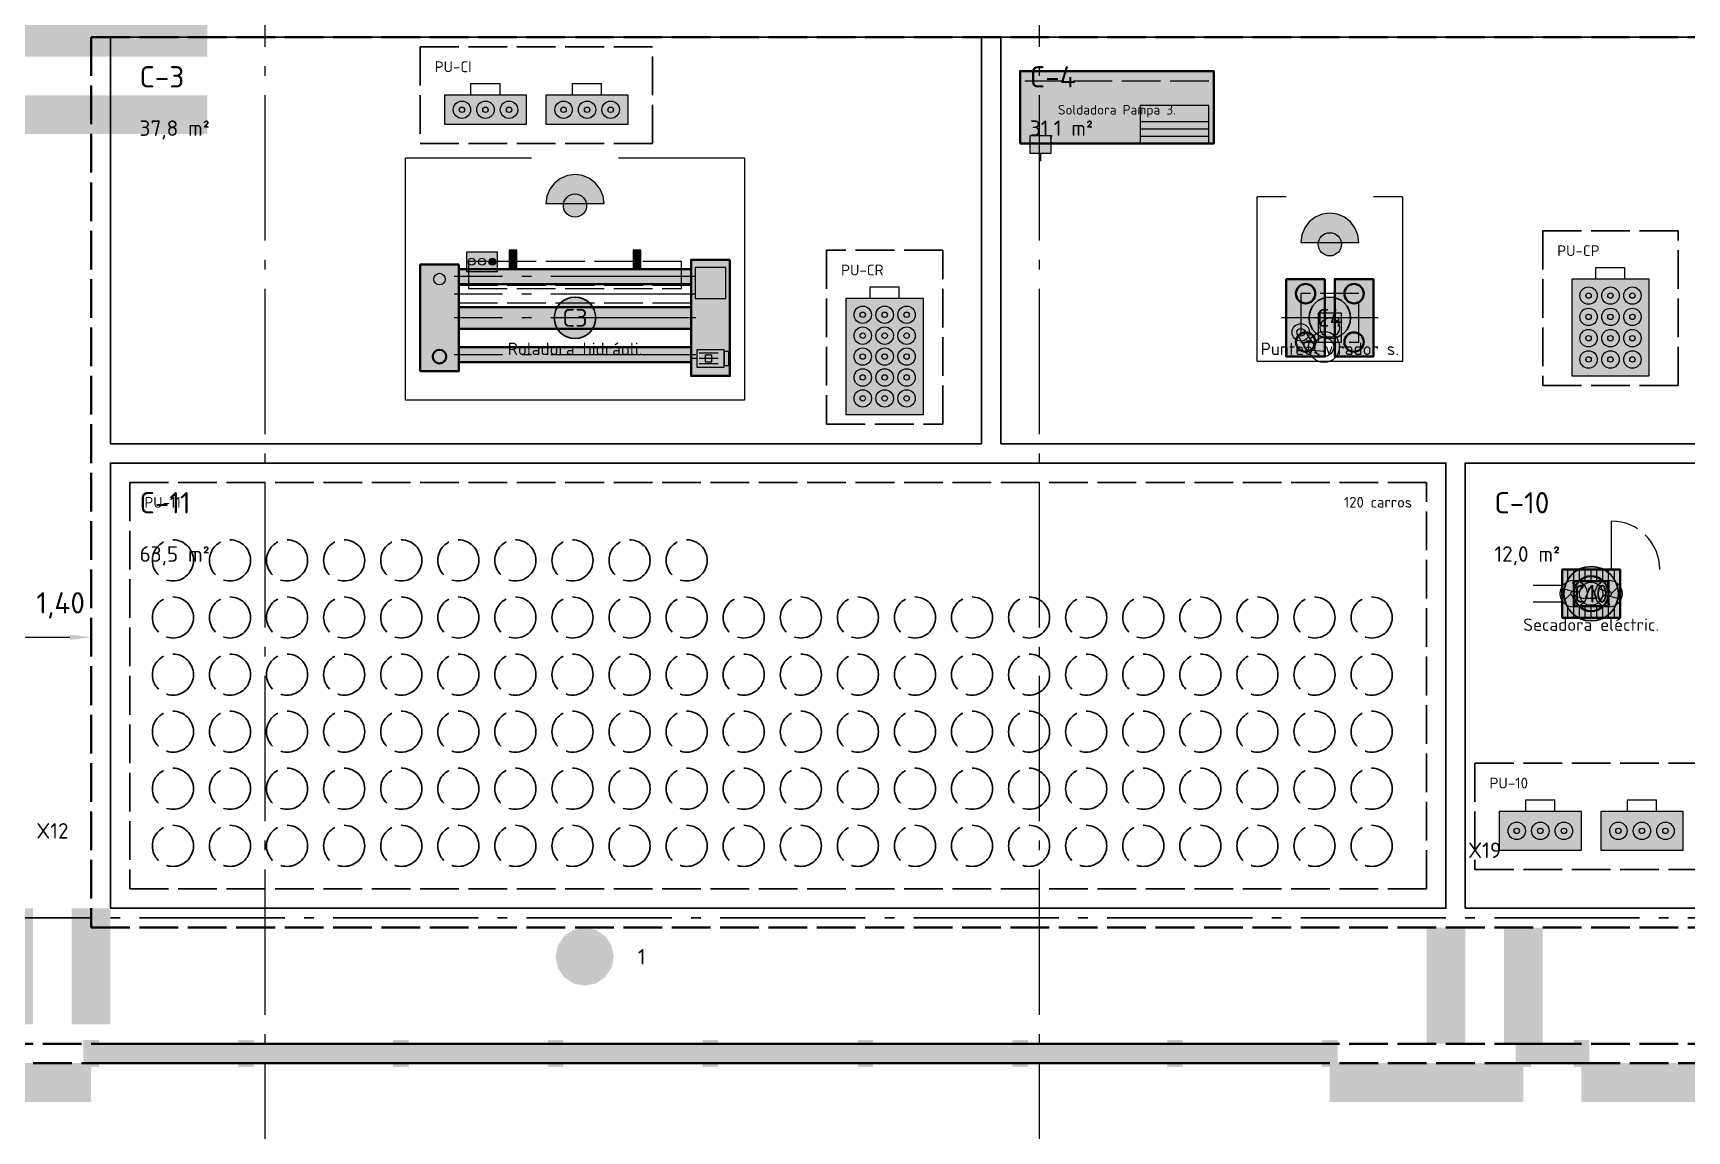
# Model space of a CAD drawing. Header units: millimetres. Extents: x 0 to 1682, y 0 to 1189.
# Drawn here: x 715 to 885.9, y 798 to 911.4 of the extents above; entities that cross this region are included whole.
import ezdxf
from ezdxf.enums import TextEntityAlignment as Align

# ---------------------------------------------------------------- set-up
doc = ezdxf.new("R2010")
doc.units = ezdxf.units.MM
doc.linetypes.add('IRAM-E-TRAZOS', pattern=[5, 4, -1])
doc.linetypes.add('IRAM-F-TRAZO-PUNTO', pattern=[20, 15, -2, 1, -2])
for name, color, linetype, lineweight, true_color in [('A-AREA-TRABAJO', 30, 'CONTINUOUS', 13, 0xeb963c), ('A-DEFENSA', 2, 'CONTINUOUS', 35, 0xe6b400), ('A-EQUIPO', 30, 'CONTINUOUS', 35, 0xe67800), ('A-PASILLO', 2, 'IRAM-E-TRAZOS', 35, 0xd7a500), ('A-PULMON', 6, 'IRAM-E-TRAZOS', 25, 0xdc00c8), ('A-SENDA', 2, 'CONTINUOUS', 25, 0xd7a500), ('A-ZONA-LOG', 5, 'IRAM-F-TRAZO-PUNTO', 25, 0x285ac8)]:
    doc.layers.add(name, color=color, linetype=linetype, lineweight=lineweight, true_color=true_color)
for name, color, linetype, lineweight in [('A-COTA', 7, 'CONTINUOUS', 18), ('A-EJE', 1, 'IRAM-F-TRAZO-PUNTO', 18), ('A-EQUIPO-FINO', 8, 'CONTINUOUS', 13), ('A-EQUIPO-OCULTO', 8, 'IRAM-E-TRAZOS', 13), ('A-EQUIPO-RELLENO', 9, 'CONTINUOUS', 13), ('A-OPERARIO', 6, 'CONTINUOUS', 18), ('A-PASO', 7, 'CONTINUOUS', 25), ('A-SECTOR', 1, 'CONTINUOUS', 25), ('A-TEXTO', 7, 'CONTINUOUS', 18), ('S-INCENDIO', 1, 'CONTINUOUS', 25)]:
    doc.layers.add(name, color=color, linetype=linetype, lineweight=lineweight)
doc.styles.add('ISO3098', font='isocpeur.ttf')
doc.dimstyles.new('FLAMA-IRAM', dxfattribs={"dimtxt": 3.5, "dimasz": 3.5, "dimexe": 2, "dimexo": 1.5, "dimgap": 1, "dimtad": 1, "dimdec": 1, "dimtxsty": 'ISO3098', "dimblk": 'IRAM_FLECHA', "dimblk1": 'IRAM_FLECHA', "dimblk2": 'IRAM_FLECHA', "dimcen": 2.5, "dimclrd": 3, "dimclre": 3, "dimclrt": 3, "dimazin": 3, "dimtfac": 1, "dimtmove": 0, "dimatfit": 3, "dimlwd": 18, "dimlwe": 18})

# ---------------------------------------------------------------- blocks, each defined once
blk = doc.blocks.new('IRAM_FLECHA')
blk.add_solid([(0, 0), (-1, 0.125), (-1, -0.125)])

msp = doc.modelspace()

# ---------------------------------------------------------------- hatches: boundary and pattern name
at = {"layer": 'A-DEFENSA', "true_color": 0x1e1e1e}
h = msp.add_hatch(color=7, dxfattribs=at)
h.dxf.hatch_style = 1
h.paths.add_polyline_path([(720.2, 804.6), (721.8, 804.6), (721.8, 807.4), (720.2, 807.4)])
at = {"layer": 'A-DEFENSA', "true_color": 0xf5c800}
h = msp.add_hatch(color=7, dxfattribs=at)
h.dxf.hatch_style = 1
h.paths.add_polyline_path([(721, 805), (849, 805), (849, 807), (721, 807)])
at = {"layer": 'A-DEFENSA', "true_color": 0x1e1e1e}
h = msp.add_hatch(color=7, dxfattribs=at)
h.dxf.hatch_style = 1
h.paths.add_polyline_path([(736.2, 804.6), (737.8, 804.6), (737.8, 807.4), (736.2, 807.4)])
h = msp.add_hatch(color=7, dxfattribs=at)
h.dxf.hatch_style = 1
h.paths.add_polyline_path([(752.2, 804.6), (753.8, 804.6), (753.8, 807.4), (752.2, 807.4)])
h = msp.add_hatch(color=7, dxfattribs=at)
h.dxf.hatch_style = 1
h.paths.add_polyline_path([(768.2, 804.6), (769.8, 804.6), (769.8, 807.4), (768.2, 807.4)])
h = msp.add_hatch(color=7, dxfattribs=at)
h.dxf.hatch_style = 1
h.paths.add_polyline_path([(784.2, 804.6), (785.8, 804.6), (785.8, 807.4), (784.2, 807.4)])
h = msp.add_hatch(color=7, dxfattribs=at)
h.dxf.hatch_style = 1
h.paths.add_polyline_path([(800.2, 804.6), (801.8, 804.6), (801.8, 807.4), (800.2, 807.4)])
h = msp.add_hatch(color=7, dxfattribs=at)
h.dxf.hatch_style = 1
h.paths.add_polyline_path([(816.2, 804.6), (817.8, 804.6), (817.8, 807.4), (816.2, 807.4)])
h = msp.add_hatch(color=7, dxfattribs=at)
h.dxf.hatch_style = 1
h.paths.add_polyline_path([(832.2, 804.6), (833.8, 804.6), (833.8, 807.4), (832.2, 807.4)])
h = msp.add_hatch(color=7, dxfattribs=at)
h.dxf.hatch_style = 1
h.paths.add_polyline_path([(848.2, 804.6), (849.8, 804.6), (849.8, 807.4), (848.2, 807.4)])
h = msp.add_hatch(color=7, dxfattribs=at)
h.dxf.hatch_style = 1
h.paths.add_polyline_path([(868.2, 804.6), (869.8, 804.6), (869.8, 807.4), (868.2, 807.4)])
at = {"layer": 'A-DEFENSA', "true_color": 0xf5c800}
h = msp.add_hatch(color=7, dxfattribs=at)
h.dxf.hatch_style = 1
h.paths.add_polyline_path([(869, 805), (875, 805), (875, 807), (869, 807)])
at = {"layer": 'A-DEFENSA', "true_color": 0x1e1e1e}
h = msp.add_hatch(color=7, dxfattribs=at)
h.dxf.hatch_style = 1
h.paths.add_polyline_path([(874.2, 804.6), (875.8, 804.6), (875.8, 807.4), (874.2, 807.4)])
at = {"layer": 'A-EQUIPO-FINO'}
h = msp.add_hatch(dxfattribs=at)
h.set_pattern_fill('ANSI31', scale=0.1889764, angle=45)
h.paths.add_polyline_path([(873, 854.8), (879, 854.8), (879, 856), (873, 856)])
h = msp.add_hatch(dxfattribs=at)
h.set_pattern_fill('ANSI31', scale=0.1889764, angle=45)
h.paths.add_polyline_path([(873, 851), (879, 851), (879, 852.2), (873, 852.2)])
at = {"layer": 'A-EQUIPO-RELLENO', "true_color": 0xeedec0}
h = msp.add_hatch(color=7, dxfattribs=at)
h.dxf.hatch_style = 1
h.paths.add_polyline_path([(817, 900), (837, 900), (837, 907.5), (817, 907.5)])
at = {"layer": 'A-EQUIPO-RELLENO', "true_color": 0xfaf0fa}
h = msp.add_hatch(color=7, dxfattribs=at)
h.dxf.hatch_style = 1
h.paths.add_polyline_path([(757.5, 902), (766, 902), (766, 905), (757.5, 905)])
h = msp.add_hatch(color=7, dxfattribs=at)
h.dxf.hatch_style = 1
h.paths.add_polyline_path([(768, 902), (776.5, 902), (776.5, 905), (768, 905)])
at = {"layer": 'A-EQUIPO-RELLENO', "true_color": 0xcdd0d4}
h = msp.add_hatch(color=7, dxfattribs=at)
h.dxf.hatch_style = 1
h.paths.add_polyline_path([(818, 899), (820.2, 899), (820.2, 900.8), (818, 900.8)])
at = {"layer": 'A-EQUIPO-RELLENO', "true_color": 0xfae1f5}
h = msp.add_hatch(color=7, dxfattribs=at)
h.dxf.hatch_style = 1
h.paths.add_polyline_path([(774, 893.8), (773.898, 894.576), (773.598, 895.3), (773.121, 895.921), (772.5, 896.398), (771.776, 896.698), (771, 896.8), (770.224, 896.698), (769.5, 896.398), (768.879, 895.921), (768.402, 895.3), (768.102, 894.576), (768, 893.8), (774, 893.8)])
at = {"layer": 'A-EQUIPO-RELLENO', "true_color": 0xffffff}
h = msp.add_hatch(color=7, dxfattribs=at)
h.dxf.hatch_style = 1
h.paths.add_polyline_path([(769.8, 893.6), (769.841, 893.289), (769.961, 893), (770.151, 892.751), (770.4, 892.561), (770.689, 892.441), (771, 892.4), (771.311, 892.441), (771.6, 892.561), (771.849, 892.751), (772.039, 893), (772.159, 893.289), (772.2, 893.6), (772.159, 893.911), (772.039, 894.2), (771.849, 894.449), (771.6, 894.639), (771.311, 894.759), (771, 894.8), (770.689, 894.759), (770.4, 894.639), (770.151, 894.449), (769.961, 894.2), (769.841, 893.911)])
at = {"layer": 'A-EQUIPO-RELLENO', "true_color": 0xfae1f5}
h = msp.add_hatch(color=7, dxfattribs=at)
h.dxf.hatch_style = 1
h.paths.add_polyline_path([(852, 889.8), (851.898, 890.576), (851.598, 891.3), (851.121, 891.921), (850.5, 892.398), (849.776, 892.698), (849, 892.8), (848.224, 892.698), (847.5, 892.398), (846.879, 891.921), (846.402, 891.3), (846.102, 890.576), (846, 889.8), (852, 889.8)])
at = {"layer": 'A-EQUIPO-RELLENO', "true_color": 0xffffff}
h = msp.add_hatch(color=7, dxfattribs=at)
h.dxf.hatch_style = 1
h.paths.add_polyline_path([(847.8, 889.6), (847.841, 889.289), (847.961, 889), (848.151, 888.751), (848.4, 888.561), (848.689, 888.441), (849, 888.4), (849.311, 888.441), (849.6, 888.561), (849.849, 888.751), (850.039, 889), (850.159, 889.289), (850.2, 889.6), (850.159, 889.911), (850.039, 890.2), (849.849, 890.449), (849.6, 890.639), (849.311, 890.759), (849, 890.8), (848.689, 890.759), (848.4, 890.639), (848.151, 890.449), (847.961, 890.2), (847.841, 889.911)])
at = {"layer": 'A-EQUIPO-RELLENO', "true_color": 0xcdd0d4}
h = msp.add_hatch(color=7, dxfattribs=at)
h.dxf.hatch_style = 1
h.paths.add_polyline_path([(763, 888.8), (759.8, 888.8), (759.8, 886.8), (763, 886.8)])
h = msp.add_hatch(color=7, dxfattribs=at)
h.dxf.hatch_style = 1
h.paths.add_polyline_path([(765, 889), (764.2, 889), (764.2, 887.152), (765, 887.152)])
h = msp.add_hatch(color=7, dxfattribs=at)
h.dxf.hatch_style = 1
h.paths.add_polyline_path([(777.8, 889), (777, 889), (777, 887.152), (777.8, 887.152)])
h = msp.add_hatch(color=7, dxfattribs=at)
h.dxf.hatch_style = 1
h.paths.add_polyline_path([(759, 887.5), (755, 887.5), (755, 876.5), (759, 876.5)])
at = {"layer": 'A-EQUIPO-RELLENO', "true_color": 0xeeeeee}
h = msp.add_hatch(color=7, dxfattribs=at)
h.dxf.hatch_style = 1
h.paths.add_polyline_path([(783, 887.04), (759, 887.04), (759, 885.472), (783, 885.472)])
at = {"layer": 'A-EQUIPO-RELLENO', "true_color": 0xdc2828}
h = msp.add_hatch(color=7, dxfattribs=at)
h.dxf.hatch_style = 1
h.paths.add_polyline_path([(762.107, 887.8), (762.119, 887.707), (762.155, 887.62), (762.212, 887.545), (762.287, 887.488), (762.373, 887.452), (762.467, 887.44), (762.56, 887.452), (762.647, 887.488), (762.721, 887.545), (762.778, 887.62), (762.814, 887.707), (762.827, 887.8), (762.814, 887.893), (762.778, 887.98), (762.721, 888.055), (762.647, 888.112), (762.56, 888.148), (762.467, 888.16), (762.373, 888.148), (762.287, 888.112), (762.212, 888.055), (762.155, 887.98), (762.119, 887.893)])
at = {"layer": 'A-EQUIPO-RELLENO', "true_color": 0xcdd0d4}
h = msp.add_hatch(color=7, dxfattribs=at)
h.dxf.hatch_style = 1
h.paths.add_polyline_path([(787, 888), (783, 888), (783, 876), (787, 876)])
at = {"layer": 'A-EQUIPO-RELLENO', "true_color": 0xeeeeee}
h = msp.add_hatch(color=7, dxfattribs=at)
h.dxf.hatch_style = 1
h.paths.add_polyline_path([(786.6, 887.2), (783.4, 887.2), (783.4, 884), (786.6, 884)])
at = {"layer": 'A-EQUIPO-RELLENO', "true_color": 0xcdd0d4}
h = msp.add_hatch(color=7, dxfattribs=at)
h.dxf.hatch_style = 1
h.paths.add_polyline_path([(848.5, 886), (844.5, 886), (844.5, 878), (848.5, 878)])
h = msp.add_hatch(color=7, dxfattribs=at)
h.dxf.hatch_style = 1
h.paths.add_polyline_path([(853.5, 886), (849.5, 886), (849.5, 878), (853.5, 878)])
at = {"layer": 'A-EQUIPO-RELLENO', "true_color": 0xfaf0fa}
h = msp.add_hatch(color=7, dxfattribs=at)
h.dxf.hatch_style = 1
h.paths.add_polyline_path([(874, 876), (882, 876), (882, 886), (874, 886)])
at = {"layer": 'A-EQUIPO-RELLENO', "true_color": 0xffffff}
h = msp.add_hatch(color=7, dxfattribs=at)
h.dxf.hatch_style = 1
h.paths.add_polyline_path([(773.144, 882), (773.09, 882.477), (772.932, 882.93), (772.676, 883.337), (772.337, 883.676), (771.93, 883.932), (771.477, 884.09), (771, 884.144), (770.523, 884.09), (770.07, 883.932), (769.663, 883.676), (769.324, 883.337), (769.068, 882.93), (768.91, 882.477), (768.856, 882), (768.91, 881.523), (769.068, 881.07), (769.324, 880.663), (769.663, 880.324), (770.07, 880.068), (770.523, 879.91), (771, 879.856), (771.477, 879.91), (771.93, 880.068), (772.337, 880.324), (772.676, 880.663), (772.932, 881.07), (773.09, 881.523)])
at = {"layer": 'A-EQUIPO-RELLENO', "true_color": 0xfaf0fa}
h = msp.add_hatch(color=7, dxfattribs=at)
h.dxf.hatch_style = 1
h.paths.add_polyline_path([(799, 872), (807, 872), (807, 884), (799, 884)])
at = {"layer": 'A-EQUIPO-RELLENO', "true_color": 0xffffff}
h = msp.add_hatch(color=7, dxfattribs=at)
h.dxf.hatch_style = 1
h.paths.add_polyline_path([(851.144, 882), (851.09, 882.477), (850.932, 882.93), (850.676, 883.337), (850.337, 883.676), (849.93, 883.932), (849.477, 884.09), (849, 884.144), (848.523, 884.09), (848.07, 883.932), (847.663, 883.676), (847.324, 883.337), (847.068, 882.93), (846.91, 882.477), (846.856, 882), (846.91, 881.523), (847.068, 881.07), (847.324, 880.663), (847.663, 880.324), (848.07, 880.068), (848.523, 879.91), (849, 879.856), (849.477, 879.91), (849.93, 880.068), (850.337, 880.324), (850.676, 880.663), (850.932, 881.07), (851.09, 881.523)])
at = {"layer": 'A-EQUIPO-RELLENO', "true_color": 0xe2e7ee}
h = msp.add_hatch(color=7, dxfattribs=at)
h.dxf.hatch_style = 1
h.paths.add_polyline_path([(783, 883.12), (759, 883.12), (759, 880.88), (783, 880.88)])
at = {"layer": 'A-EQUIPO-RELLENO', "true_color": 0xeeeeee}
h = msp.add_hatch(color=7, dxfattribs=at)
h.dxf.hatch_style = 1
h.paths.add_polyline_path([(850.2, 882.5), (847.8, 882.5), (847.8, 879.5), (850.2, 879.5)])
h = msp.add_hatch(color=7, dxfattribs=at)
h.dxf.hatch_style = 1
h.paths.add_polyline_path([(783, 878.976), (759, 878.976), (759, 877.408), (783, 877.408)])
at = {"layer": 'A-EQUIPO-RELLENO', "true_color": 0xcdd0d4}
h = msp.add_hatch(color=7, dxfattribs=at)
h.dxf.hatch_style = 1
h.paths.add_polyline_path([(786.4, 878.7), (783.6, 878.7), (783.6, 876.9), (786.4, 876.9)])
at = {"layer": 'A-EQUIPO-RELLENO', "true_color": 0xffffff}
h = msp.add_hatch(color=7, dxfattribs=at)
h.dxf.hatch_style = 1
h.paths.add_polyline_path([(878.816, 853.5), (878.745, 854.127), (878.537, 854.722), (878.202, 855.256), (877.756, 855.702), (877.222, 856.037), (876.627, 856.245), (876, 856.316), (875.373, 856.245), (874.778, 856.037), (874.244, 855.702), (873.798, 855.256), (873.463, 854.722), (873.255, 854.127), (873.184, 853.5), (873.255, 852.873), (873.463, 852.278), (873.798, 851.744), (874.244, 851.298), (874.778, 850.963), (875.373, 850.755), (876, 850.684), (876.627, 850.755), (877.222, 850.963), (877.756, 851.298), (878.202, 851.744), (878.537, 852.278), (878.745, 852.873)])
at = {"layer": 'A-EQUIPO-RELLENO', "true_color": 0xfad7c8}
h = msp.add_hatch(color=7, dxfattribs=at)
h.dxf.hatch_style = 1
h.paths.add_polyline_path([(873, 851), (879, 851), (879, 856), (873, 856)])
at = {"layer": 'A-EQUIPO-RELLENO', "true_color": 0xfff5ee}
h = msp.add_hatch(color=7, dxfattribs=at)
h.dxf.hatch_style = 1
h.paths.add_polyline_path([(874.2, 852.2), (877.8, 852.2), (877.8, 854.8), (874.2, 854.8)])
at = {"layer": 'A-EQUIPO-RELLENO', "true_color": 0xfaf0fa}
h = msp.add_hatch(color=7, dxfattribs=at)
h.dxf.hatch_style = 1
h.paths.add_polyline_path([(866.5, 827), (875, 827), (875, 831), (866.5, 831)])
h = msp.add_hatch(color=7, dxfattribs=at)
h.dxf.hatch_style = 1
h.paths.add_polyline_path([(877, 827), (885.5, 827), (885.5, 831), (877, 831)])
at = {"layer": 'A-SENDA', "true_color": 0xd7a500}
h = msp.add_hatch(color=7, dxfattribs=at)
h.dxf.hatch_style = 1
h.paths.add_polyline_path([(709, 909), (733, 909), (733, 913), (709, 913)])
h = msp.add_hatch(color=7, dxfattribs=at)
h.dxf.hatch_style = 1
h.paths.add_polyline_path([(709, 901), (733, 901), (733, 905), (709, 905)])
h = msp.add_hatch(color=7, dxfattribs=at)
h.dxf.hatch_style = 1
h.paths.add_polyline_path([(711, 809), (715, 809), (715, 821), (711, 821)])
h = msp.add_hatch(color=7, dxfattribs=at)
h.dxf.hatch_style = 1
h.paths.add_polyline_path([(719, 809), (723, 809), (723, 821), (719, 821)])
h = msp.add_hatch(color=7, dxfattribs=at)
h.dxf.hatch_style = 1
h.paths.add_polyline_path([(859, 807), (863, 807), (863, 819), (859, 819)])
h = msp.add_hatch(color=7, dxfattribs=at)
h.dxf.hatch_style = 1
h.paths.add_polyline_path([(867, 807), (871, 807), (871, 819), (867, 819)])
h = msp.add_hatch(color=7, dxfattribs=at)
h.dxf.hatch_style = 1
h.paths.add_polyline_path([(707, 801), (721, 801), (721, 805), (707, 805)])
h = msp.add_hatch(color=7, dxfattribs=at)
h.dxf.hatch_style = 1
h.paths.add_polyline_path([(849, 801), (869, 801), (869, 805), (849, 805)])
h = msp.add_hatch(color=7, dxfattribs=at)
h.dxf.hatch_style = 1
h.paths.add_polyline_path([(875, 801), (889, 801), (889, 805), (875, 805)])
at = {"layer": 'S-INCENDIO', "true_color": 0xd20000}
h = msp.add_hatch(color=7, dxfattribs=at)
h.dxf.hatch_style = 1
h.paths.add_polyline_path([(775, 816), (774.772, 817.148), (774.121, 818.121), (773.148, 818.772), (772, 819), (770.852, 818.772), (769.879, 818.121), (769.228, 817.148), (769, 816), (769.228, 814.852), (769.879, 813.879), (770.852, 813.228), (772, 813), (773.148, 813.228), (774.121, 813.879), (774.772, 814.852)])

# ---------------------------------------------------------------- linework, layer by layer
at = {"layer": 'A-AREA-TRABAJO'}
for p, q in [((766.5, 898.5), (753.5, 898.5)), ((788.5, 898.5), (775.5, 898.5)), ((844.5, 894.5), (841.5, 894.5)), ((856.5, 894.5), (853.5, 894.5))]:
    msp.add_line(p, q, dxfattribs=at)
for points in [[(788.5, 898.5), (788.5, 873.5), (753.5, 873.5), (753.5, 898.5)], [(856.5, 894.5), (856.5, 877.5), (841.5, 877.5), (841.5, 894.5)]]:
    msp.add_lwpolyline(points, dxfattribs=at)
at = {"layer": 'A-DEFENSA'}
for p, q in [((721, 807), (849, 807)), ((869, 807), (875, 807)), ((721, 805), (849, 805)), ((869, 805), (875, 805))]:
    msp.add_line(p, q, dxfattribs=at)
at = {"layer": 'A-EJE'}
for p, q in [((739, 530), (739, 1060)), ((819, 530), (819, 1060)), ((783.5, 886.256), (758.5, 886.256)), ((783.5, 884.464), (758.5, 884.464)), ((783.5, 882), (758.5, 882)), ((854, 882), (844, 882)), ((783.5, 878.192), (758.5, 878.192)), ((873, 854.35), (870, 854.35)), ((873, 852.65), (873, 854.35)), ((870, 852.65), (873, 852.65))]:
    msp.add_line(p, q, dxfattribs=at)
at = {"layer": 'A-EQUIPO'}
for points in [[(817, 900), (837, 900), (837, 907.5), (817, 907.5)], [(759, 887.5), (755, 887.5), (755, 876.5), (759, 876.5)], [(783, 887.04), (759, 887.04), (759, 885.472), (783, 885.472)], [(787, 888), (783, 888), (783, 876), (787, 876)], [(848.5, 886), (844.5, 886), (844.5, 878), (848.5, 878)], [(853.5, 886), (849.5, 886), (849.5, 878), (853.5, 878)], [(783, 883.12), (759, 883.12), (759, 880.88), (783, 880.88)], [(783, 878.976), (759, 878.976), (759, 877.408), (783, 877.408)], [(873, 851), (879, 851), (879, 856), (873, 856)], [(874.2, 852.2), (877.8, 852.2), (877.8, 854.8), (874.2, 854.8)]]:
    msp.add_lwpolyline(points, close=True, dxfattribs=at)
for centre, radius in [((846.5, 884.5), 1), ((851.5, 884.5), 1), ((846.5, 879.5), 1), ((851.5, 879.5), 1), ((757, 878), 0.7), ((876, 853.5), 1.8)]:
    msp.add_circle(centre, radius, dxfattribs=at)
at = {"layer": 'A-EQUIPO-FINO'}
for p, q in [((829.4, 902.287), (836.5, 902.287)), ((829.4, 901.525), (836.5, 901.525)), ((829.4, 900.763), (836.5, 900.763)), ((819.1, 899), (819.1, 898.2)), ((783.6, 877.8), (783.096, 877.8)), ((785.784, 878.34), (783.824, 878.34)), ((785.784, 877.8), (783.824, 877.8)), ((785.784, 877.26), (783.824, 877.26)), ((878.1, 856), (878.1, 861))]:
    msp.add_line(p, q, dxfattribs=at)
for points in [[(829.4, 900), (836.5, 900), (836.5, 903.95), (829.4, 903.95)], [(818, 899), (820.2, 899), (820.2, 900.8), (818, 900.8)], [(763, 888.8), (759.8, 888.8), (759.8, 886.8), (763, 886.8)], [(765, 889), (764.2, 889), (764.2, 887.152), (765, 887.152)], [(777.8, 889), (777, 889), (777, 887.152), (777.8, 887.152)], [(786.6, 887.2), (783.4, 887.2), (783.4, 884), (786.6, 884)], [(850.2, 882.5), (847.8, 882.5), (847.8, 879.5), (850.2, 879.5)], [(786.4, 878.7), (783.6, 878.7), (783.6, 876.9), (786.4, 876.9)], [(786.904, 878.52), (786.4, 878.52), (786.4, 877.08), (786.904, 877.08)], [(785.14, 878.16), (784.44, 878.16), (784.44, 877.44), (785.14, 877.44)], [(875.4, 853), (876, 854.3), (876.6, 853)]]:
    msp.add_lwpolyline(points, close=True, dxfattribs=at)
for points in [[(874.34, 853.742), (874.096, 854.685)], [(877.94, 853.742), (877.696, 854.685)], [(874.06, 853.742), (873.121, 854.003)], [(873.92, 853.5), (873.225, 852.817)], [(874.06, 853.258), (874.304, 852.315)], [(874.34, 853.258), (875.279, 852.997)], [(874.48, 853.5), (875.175, 854.183)], [(877.66, 853.742), (876.721, 854.003)], [(877.52, 853.5), (876.825, 852.817)], [(877.66, 853.258), (877.904, 852.315)], [(877.94, 853.258), (878.879, 852.997)], [(878.08, 853.5), (878.775, 854.183)]]:
    msp.add_lwpolyline(points, dxfattribs=at)
for centre, radius in [((759.317, 903.5), 0.9), ((761.75, 903.5), 0.9), ((764.183, 903.5), 0.9), ((769.817, 903.5), 0.9), ((772.25, 903.5), 0.9), ((774.683, 903.5), 0.9), ((759.317, 903.5), 0.28), ((761.75, 903.5), 0.28), ((764.183, 903.5), 0.28), ((769.817, 903.5), 0.28), ((772.25, 903.5), 0.28), ((774.683, 903.5), 0.28), ((760.333, 887.8), 0.36), ((761.4, 887.8), 0.36), ((762.467, 887.8), 0.36), ((757, 886), 0.6), ((875.733, 884.3), 0.9), ((875.733, 884.3), 0.28), ((878, 884.3), 0.9), ((878, 884.3), 0.28), ((880.267, 884.3), 0.9), ((880.267, 884.3), 0.28), ((800.733, 882.32), 0.9), ((800.733, 882.32), 0.28), ((803, 882.32), 0.9), ((803, 882.32), 0.28), ((805.267, 882.32), 0.9), ((805.267, 882.32), 0.28), ((849, 881), 1), ((875.733, 882.1), 0.9), ((875.733, 882.1), 0.28), ((878, 882.1), 0.9), ((878, 882.1), 0.28), ((880.267, 882.1), 0.9), ((880.267, 882.1), 0.28), ((800.733, 880.16), 0.9), ((800.733, 880.16), 0.28), ((803, 880.16), 0.9), ((803, 880.16), 0.28), ((805.267, 880.16), 0.9), ((805.267, 880.16), 0.28), ((846, 880.5), 0.9), ((846, 880.5), 0.4), ((848.4, 879), 1.6), ((875.733, 879.9), 0.9), ((875.733, 879.9), 0.28), ((878, 879.9), 0.9), ((878, 879.9), 0.28), ((880.267, 879.9), 0.9), ((880.267, 879.9), 0.28), ((800.733, 878), 0.9), ((803, 878), 0.9), ((805.267, 878), 0.9), ((848.4, 879), 1), ((875.733, 877.7), 0.9), ((878, 877.7), 0.9), ((880.267, 877.7), 0.9), ((800.733, 875.84), 0.9), ((800.733, 878), 0.28), ((803, 875.84), 0.9), ((803, 878), 0.28), ((805.267, 875.84), 0.9), ((805.267, 878), 0.28), ((875.733, 877.7), 0.28), ((878, 877.7), 0.28), ((880.267, 877.7), 0.28), ((800.733, 875.84), 0.28), ((803, 875.84), 0.28), ((805.267, 875.84), 0.28), ((800.733, 873.68), 0.9), ((800.733, 873.68), 0.28), ((803, 873.68), 0.9), ((803, 873.68), 0.28), ((805.267, 873.68), 0.9), ((805.267, 873.68), 0.28), ((874.2, 853.5), 1.4), ((876, 853.5), 1.2), ((877.8, 853.5), 1.4), ((874.2, 853.5), 0.28), ((877.8, 853.5), 0.28), ((868.317, 829), 0.9), ((868.317, 829), 0.28), ((870.75, 829), 0.9), ((870.75, 829), 0.28), ((873.183, 829), 0.9), ((873.183, 829), 0.28), ((878.817, 829), 0.9), ((878.817, 829), 0.28), ((881.25, 829), 0.9), ((881.25, 829), 0.28), ((883.683, 829), 0.9), ((883.683, 829), 0.28)]:
    msp.add_circle(centre, radius, dxfattribs=at)
at = {"layer": 'A-EQUIPO-OCULTO'}
for p, q in [((817.5, 906.5), (836.5, 906.5)), ((845.616, 880.265), (846.441, 878.915)), ((846.384, 880.735), (847.209, 879.385)), ((846.782, 878.702), (848.357, 878.552)), ((846.868, 879.598), (848.443, 879.448))]:
    msp.add_line(p, q, dxfattribs=at)
for points in [[(782, 887.824), (760, 887.824), (760, 885.024), (782, 885.024)], [(783, 885.36), (759, 885.36), (759, 883.568), (783, 883.568)], [(852, 884.5), (846, 884.5), (846, 879.5), (852, 879.5)]]:
    msp.add_lwpolyline(points, close=True, dxfattribs=at)
msp.add_circle((846.825, 879.15), 0.5, dxfattribs=at)
msp.add_arc((878.1, 856), 5, 0, 90, dxfattribs=at)
at = {"layer": 'A-OPERARIO'}
for p, q in [((760.25, 905), (760.25, 906.2)), ((760.25, 906.2), (763.25, 906.2)), ((763.25, 905), (763.25, 906.2)), ((770.75, 905), (770.75, 906.2)), ((770.75, 906.2), (773.75, 906.2)), ((773.75, 905), (773.75, 906.2)), ((876.5, 886), (876.5, 887.2)), ((876.5, 887.2), (879.5, 887.2)), ((879.5, 886), (879.5, 887.2)), ((801.5, 884), (801.5, 885.2)), ((801.5, 885.2), (804.5, 885.2)), ((804.5, 884), (804.5, 885.2)), ((869.25, 831), (869.25, 832.2)), ((869.25, 832.2), (872.25, 832.2)), ((872.25, 831), (872.25, 832.2)), ((879.75, 831), (879.75, 832.2)), ((879.75, 832.2), (882.75, 832.2)), ((882.75, 831), (882.75, 832.2))]:
    msp.add_line(p, q, dxfattribs=at)
for points in [[(757.5, 902), (766, 902), (766, 905), (757.5, 905)], [(768, 902), (776.5, 902), (776.5, 905), (768, 905)], [(774, 893.8), (773.898, 894.576), (773.598, 895.3), (773.121, 895.921), (772.5, 896.398), (771.776, 896.698), (771, 896.8), (770.224, 896.698), (769.5, 896.398), (768.879, 895.921), (768.402, 895.3), (768.102, 894.576), (768, 893.8)], [(852, 889.8), (851.898, 890.576), (851.598, 891.3), (851.121, 891.921), (850.5, 892.398), (849.776, 892.698), (849, 892.8), (848.224, 892.698), (847.5, 892.398), (846.879, 891.921), (846.402, 891.3), (846.102, 890.576), (846, 889.8)], [(874, 876), (882, 876), (882, 886), (874, 886)], [(799, 872), (807, 872), (807, 884), (799, 884)], [(866.5, 827), (875, 827), (875, 831), (866.5, 831)], [(877, 827), (885.5, 827), (885.5, 831), (877, 831)]]:
    msp.add_lwpolyline(points, close=True, dxfattribs=at)
for centre in [(771, 893.6), (849, 889.6)]:
    msp.add_circle(centre, 1.2, dxfattribs=at)
at = {"layer": 'A-PASILLO'}
for p, q in [((1085, 911), (721, 911)), ((721, 911), (721, 819)), ((721, 819), (1085, 819)), ((1085, 807), (585, 807)), ((585, 805), (1085, 805))]:
    msp.add_line(p, q, dxfattribs=at)
at = {"layer": 'A-PASO'}
for centre, radius in [((771, 882), 2.144), ((849, 882), 2.144), ((876, 853.5), 2.816)]:
    msp.add_circle(centre, radius, dxfattribs=at)
at = {"layer": 'A-PULMON'}
for points in [[(755, 900), (779, 900), (779, 910), (755, 910)], [(871, 875), (885, 875), (885, 891), (871, 891)], [(797, 871), (809, 871), (809, 889), (797, 889)], [(725, 823), (859, 823), (859, 865), (725, 865)], [(864, 825), (888, 825), (888, 836), (864, 836)]]:
    msp.add_lwpolyline(points, close=True, dxfattribs=at)
for centre in [(729.449, 856.942), (735.348, 856.942), (741.246, 856.942), (747.145, 856.942), (753.043, 856.942), (758.942, 856.942), (764.84, 856.942), (770.739, 856.942), (776.637, 856.942), (782.536, 856.942), (729.449, 851.043), (735.348, 851.043), (741.246, 851.043), (747.145, 851.043), (753.043, 851.043), (758.942, 851.043), (764.84, 851.043), (770.739, 851.043), (776.637, 851.043), (782.536, 851.043), (788.434, 851.043), (794.332, 851.043), (800.231, 851.043), (806.129, 851.043), (812.028, 851.043), (817.926, 851.043), (823.825, 851.043), (829.723, 851.043), (835.622, 851.043), (841.52, 851.043), (847.419, 851.043), (853.317, 851.043), (729.449, 845.145), (735.348, 845.145), (741.246, 845.145), (747.145, 845.145), (753.043, 845.145), (758.942, 845.145), (764.84, 845.145), (770.739, 845.145), (776.637, 845.145), (782.536, 845.145), (788.434, 845.145), (794.332, 845.145), (800.231, 845.145), (806.129, 845.145), (812.028, 845.145), (817.926, 845.145), (823.825, 845.145), (829.723, 845.145), (835.622, 845.145), (841.52, 845.145), (847.419, 845.145), (853.317, 845.145), (729.449, 839.246), (735.348, 839.246), (741.246, 839.246), (747.145, 839.246), (753.043, 839.246), (758.942, 839.246), (764.84, 839.246), (770.739, 839.246), (776.637, 839.246), (782.536, 839.246), (788.434, 839.246), (794.332, 839.246), (800.231, 839.246), (806.129, 839.246), (812.028, 839.246), (817.926, 839.246), (823.825, 839.246), (829.723, 839.246), (835.622, 839.246), (841.52, 839.246), (847.419, 839.246), (853.317, 839.246), (729.449, 833.348), (735.348, 833.348), (741.246, 833.348), (747.145, 833.348), (753.043, 833.348), (758.942, 833.348), (764.84, 833.348), (770.739, 833.348), (776.637, 833.348), (782.536, 833.348), (788.434, 833.348), (794.332, 833.348), (800.231, 833.348), (806.129, 833.348), (812.028, 833.348), (817.926, 833.348), (823.825, 833.348), (829.723, 833.348), (835.622, 833.348), (841.52, 833.348), (847.419, 833.348), (853.317, 833.348), (729.449, 827.449), (735.348, 827.449), (741.246, 827.449), (747.145, 827.449), (753.043, 827.449), (758.942, 827.449), (764.84, 827.449), (770.739, 827.449), (776.637, 827.449), (782.536, 827.449), (788.434, 827.449), (794.332, 827.449), (800.231, 827.449), (806.129, 827.449), (812.028, 827.449), (817.926, 827.449), (823.825, 827.449), (829.723, 827.449), (835.622, 827.449), (841.52, 827.449), (847.419, 827.449), (853.317, 827.449)]:
    msp.add_circle(centre, 2.123, dxfattribs=at)
at = {"layer": 'A-SECTOR'}
for points in [[(723, 869), (813, 869), (813, 911), (723, 911)], [(815, 869), (889, 869), (889, 911), (815, 911)], [(723, 821), (861, 821), (861, 867), (723, 867)], [(863, 821), (889, 821), (889, 867), (863, 867)]]:
    msp.add_lwpolyline(points, close=True, dxfattribs=at)
at = {"layer": 'A-ZONA-LOG'}
msp.add_lwpolyline([(586, 820), (1216, 820), (1216, 1012), (586, 1012)], close=True, dxfattribs=at)

# ---------------------------------------------------------------- texts
at = {"layer": 'A-PASO', "style": 'ISO3098'}
for s, p in [('C3', (771, 882)), ('C4', (849, 882)), ('C10', (876, 853.5))]:
    msp.add_text(s, height=1.84, dxfattribs=at).set_placement(p, align=Align.MIDDLE_CENTER)
at = {"layer": 'A-PULMON', "style": 'ISO3098'}
for s, p in [('PU-CI', (756.5, 908.5)), ('PU-CP', (872.5, 889.5)), ('PU-CR', (798.5, 887.5)), ('PU-11', (726.5, 863.5)), ('PU-10', (865.5, 834.5))]:
    msp.add_text(s, height=1.12, dxfattribs=at).set_placement(p, align=Align.TOP_LEFT)
msp.add_text('120 carros', height=1.1, dxfattribs=at).set_placement((857.5, 863.5), align=Align.TOP_RIGHT)
at = {"layer": 'A-TEXTO', "style": 'ISO3098'}
for s, height, p in [('C-3', 2.2, (726, 908)), ('C-4', 2.2, (818, 908)), ('37,8 m²', 1.6, (726, 902.4)), ('31,1 m²', 1.6, (818, 902.4)), ('C-11', 2.2, (726, 864)), ('C-10', 2.2, (866, 864)), ('63,5 m²', 1.6, (726, 858.4)), ('12,0 m²', 1.6, (866, 858.4))]:
    msp.add_text(s, height=height, dxfattribs=at).set_placement(p, align=Align.TOP_LEFT)
for s, height, p in [('Soldadora Pampa 3.', 0.992, (827, 903.5)), ('X12', 1.6, (717, 829)), ('X19', 1.6, (865, 827))]:
    msp.add_text(s, height=height, dxfattribs=at).set_placement(p, align=Align.MIDDLE_CENTER)
for s, p in [('Roladora hidráuli.', (771, 879.44)), ('Punteo: virador s.', (849, 879.44)), ('Secadora eléctric.', (876, 850.94))]:
    msp.add_text(s, height=1.28, dxfattribs=at).set_placement(p, align=Align.TOP_CENTER)
at = {"layer": 'S-INCENDIO', "style": 'ISO3098'}
msp.add_text('1', height=1.6, dxfattribs=at).set_placement((777.5, 816), align=Align.MIDDLE_LEFT)

# ---------------------------------------------------------------- dimensions: what is measured, and where the dimension line sits
at = {"layer": 'A-COTA'}
msp.add_linear_dim(base=(707, 849), p1=(707, 849), p2=(721, 849), text='PO-1 <>', dimstyle='FLAMA-IRAM', override={"dimtxt": 2.2, "dimasz": 2.2, "dimexe": 1.2, "dimexo": 1, "dimdec": 2, "dimlfac": 0.1, "dimzin": 0}, dxfattribs=at).render()

doc.saveas('drawing.dxf')
